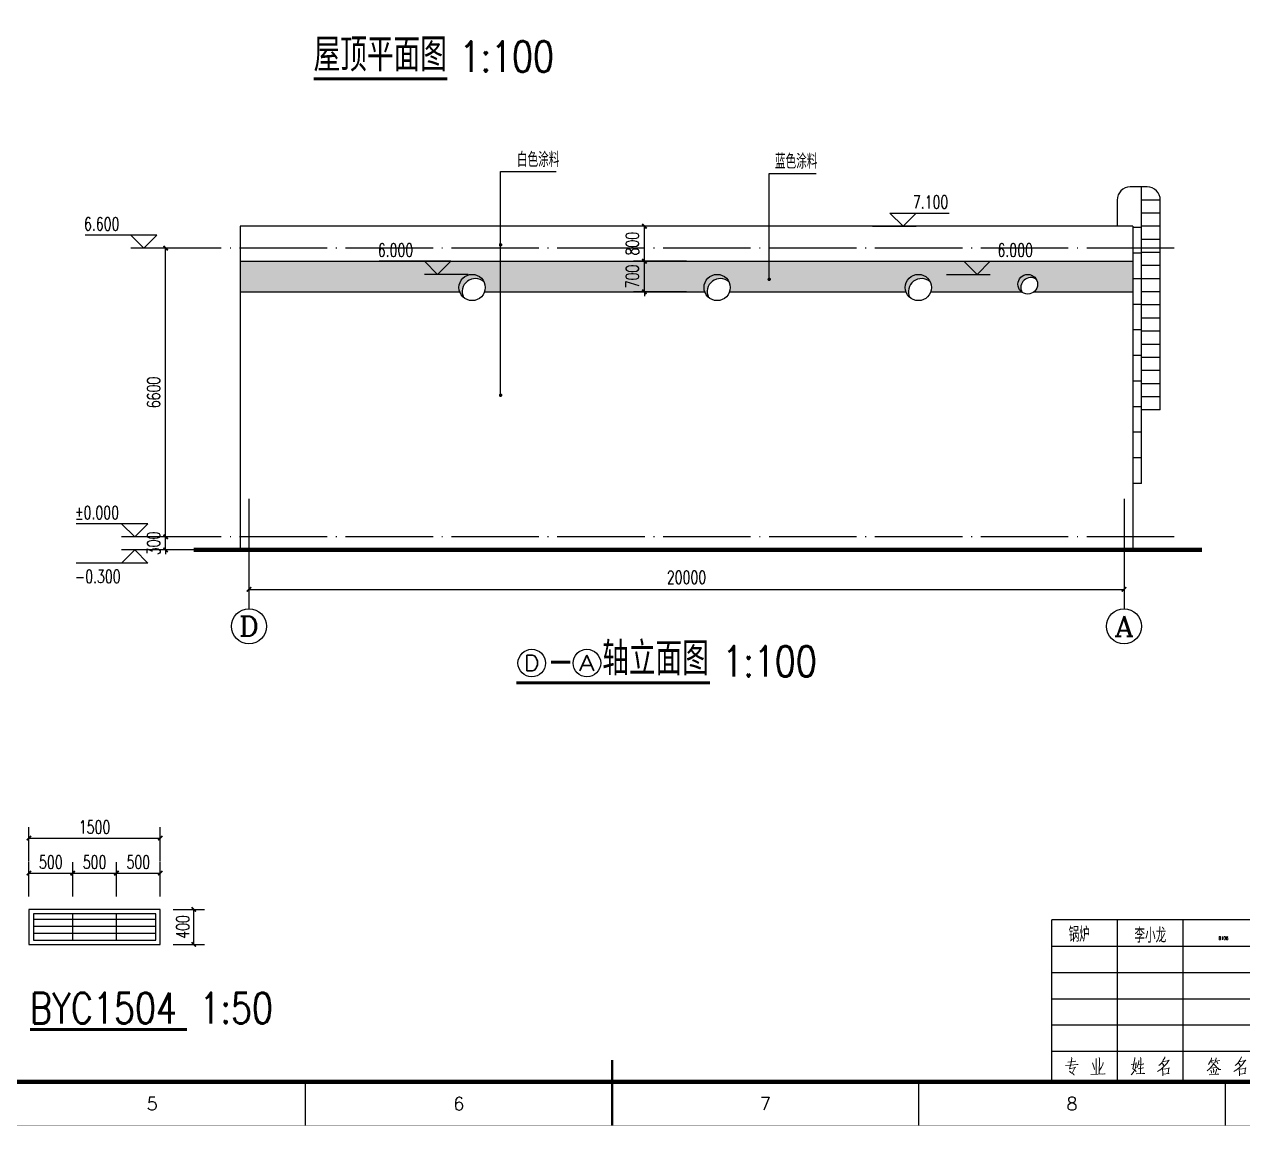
# Model space of a CAD drawing. Header units: millimetres. Extents: x 198973 to 311338, y 50799 to 196797.
# Drawn here: x 227615 to 255460, y 50799 to 75998 of the extents above; entities that cross this region are included whole.
import ezdxf
from ezdxf.enums import TextEntityAlignment as Align

# ---------------------------------------------------------------- set-up
doc = ezdxf.new("R2010")
doc.units = ezdxf.units.MM
doc.header["$LTSCALE"] = 1000
for name, pattern in [('CENTER', [2, 1.25, -0.25, 0.25, -0.25]), ('DASH', [0.35, 0.25, -0.1]), ('DOTE', [2.42, 2, -0.2, 0.02, -0.2])]:
    doc.linetypes.add(name, pattern=pattern)
for name, color, linetype in [('3T_WOOD', 21, 'Continuous'), ('AXIS', 3, 'Continuous'), ('AXIS_TEXT', 7, 'Continuous'), ('BN2', 30, 'DASH'), ('DIM_ELEV', 3, 'Continuous'), ('DIM_LEAD', 3, 'Continuous'), ('DIM_SYMB', 3, 'Continuous'), ('DOTE', 1, 'CENTER'), ('HQ1', 7, 'Continuous'), ('HQ2', 7, 'Continuous'), ('PUB_DIM', 3, 'Continuous'), ('PUB_HATCH', 8, 'Continuous'), ('PUB_TEXT', 7, 'Continuous'), ('STAIR', 2, 'Continuous'), ('WALL', 141, 'Continuous'), ('WINDOW', 2, 'Continuous'), ('填充', 8, 'Continuous')]:
    doc.layers.add(name, color=color, linetype=linetype)
doc.styles.add('_HZTXT', font='txt.shx', dxfattribs={"width": 0.8, "bigfont": 'HZTXT.shx'})
doc.styles.add('_TCH_AXIS', font='COMPLEX', dxfattribs={"bigfont": 'GBCBIG'})
doc.styles.add('_TCH_DIM', font='SIMPLEX', dxfattribs={"bigfont": 'GBCBIG'})
doc.styles.add('_TCH_DIM_T3', font='SIMPLEX', dxfattribs={"width": 0.705882, "bigfont": 'GBCBIG'})
doc.styles.add('gedi', font='geditxt.shx', dxfattribs={"width": 0.8, "bigfont": 'hz.shx'})
doc.styles.add('HZ', font='geditxt.shx', dxfattribs={"width": 0.75, "bigfont": 'hzfs_1.shx'})
doc.styles.add('HZTXT', font='haiwenrs.shx', dxfattribs={"bigfont": 'haiwenhz.shx'})
doc.styles.get("Standard").update_dxf_attribs({"font": 'txt', "bigfont": 'gbcbig.shx'})
doc.dimstyles.new('_TCH_ARCH&&100', dxfattribs={"dimtxt": 297.5, "dimasz": 100, "dimexe": 250, "dimexo": 300, "dimgap": 126.25, "dimtad": 1, "dimdec": 0, "dimzin": 0, "dimdsep": 46, "dimtxsty": '_TCH_DIM_T3', "dimblk": 'ARCHTICK', "dimcen": 0.09, "dimclrt": 7, "dimazin": 2, "dimtfac": 1, "dimtdec": 0, "dimtix": 1, "dimtmove": 2, "dimatfit": 3, "dimfxl": 1, "dimtolj": 1, "dimtzin": 0, "dimarcsym": 0})
doc.dimstyles.new('_TCH_ARCH&&50', dxfattribs={"dimtxt": 148.75, "dimasz": 50, "dimexe": 125, "dimexo": 150, "dimgap": 50, "dimtad": 1, "dimdec": 0, "dimzin": 0, "dimdsep": 46, "dimtxsty": '_TCH_DIM_T3', "dimblk": 'ARCHTICK', "dimcen": 0.09, "dimclrt": 7, "dimazin": 2, "dimtfac": 1, "dimtdec": 0, "dimtix": 1, "dimtmove": 2, "dimatfit": 3, "dimfxl": 1, "dimtolj": 1, "dimtzin": 0, "dimarcsym": 0})

# ---------------------------------------------------------------- blocks, each defined once
blk = doc.blocks.new('GEDI_WK_A1')
at = {"color": 3}
for p, q in [((350.42, 0), (350.42, 10)), ((420.5, 0), (420.5, 10)), ((490.58, 0), (490.58, 10)), ((560.67, 0), (560.67, 10))]:
    blk.add_line(p, q, dxfattribs=at)
for points, const_width in [([(0, 0), (841, 0), (841, 594), (0, 594)], 0.1), ([(25, 10), (831, 10), (831, 584), (25, 584)], 1)]:
    blk.add_lwpolyline(points, close=True, dxfattribs=dict(at, const_width=const_width))
at = {"color": 3, "const_width": 0.5}
blk.add_lwpolyline([(420.5, 0), (420.5, 15)], dxfattribs=at)
at = {"color": 3}
for s, p in [('5', (315.38, 5)), ('6', (385.46, 5)), ('7', (455.54, 5)), ('8', (525.62, 5))]:
    blk.add_text(s, height=3, dxfattribs=at).set_placement(p, align=Align.MIDDLE)
blk = doc.blocks.new('GEDI_HQ2_2012')
at = {"layer": 'HQ2', "color": 2}
for p, q in [((0, 37), (-65, 37)), ((-65, 0), (-65, 37)), ((-50, 0), (-50, 37)), ((-35, 0), (-35, 37)), ((-15, 0), (-15, 37)), ((0, 0), (0, 37)), ((-65, 31), (0, 31)), ((-65, 25), (0, 25)), ((-65, 19), (0, 19)), ((-65, 13), (0, 13)), ((-65, 7), (0, 7)), ((0, 0), (0, 7)), ((-65, 0), (0, 0))]:
    blk.add_line(p, q, dxfattribs=at)
at = {"layer": 'HQ2', "color": 7, "lineweight": 0}
for points in [[(-60.48, 5.59), (-60.45, 5.32), (-60.68, 4.06), (-60.94, 2.94), (-61, 3), (-59.61, 3.24), (-59.64, 3.34), (-60.33, 1.98)], [(-39.15, 5.7), (-39.18, 5.46), (-39.53, 4.91), (-39.73, 4.57), (-39.96, 4.26), (-40.25, 3.92), (-40.54, 3.69)], [(-21.66, 5.7), (-21.69, 5.46), (-22.04, 4.91), (-22.24, 4.57), (-22.47, 4.26), (-22.76, 3.92), (-23.05, 3.69)], [(-4.8, 5.7), (-4.75, 5.49), (-4.83, 2.83)], [(-61.84, 3.75), (-58.95, 3.96), (-59.09, 3.99), (-59.26, 3.96)], [(-61.32, 4.51), (-59.5, 4.74), (-59.61, 4.74), (-59.81, 4.67)], [(-55.7, 4.3), (-55.3, 3.17), (-55.24, 2.8)], [(-54.89, 5.32), (-54.83, 5.02), (-54.83, 1.71)], [(-54.16, 5.56), (-54.1, 5.29), (-54.16, 1.74)], [(-53.24, 4.44), (-53.3, 3.99), (-53.67, 3.34), (-54.13, 2.66)], [(-45.7, 4.4), (-45.7, 4.26), (-45.81, 3.69), (-45.9, 3.24), (-45.95, 2.94), (-46.07, 2.69), (-46.25, 2.39), (-46.42, 2.12), (-46.62, 1.84), (-46.85, 1.57)], [(-46.82, 3.96), (-45.72, 4.09)], [(-46.04, 5.53), (-46.04, 5.36), (-46.48, 3), (-46.3, 2.9), (-46.1, 2.73), (-45.92, 2.59), (-45.78, 2.42), (-45.7, 2.25)], [(-45.12, 4.88), (-45.12, 4.64), (-45.26, 3.99), (-45.4, 3.58), (-45.58, 3.21)], [(-45.29, 3), (-44.07, 3.17), (-44.22, 3.17), (-44.36, 3.11)], [(-45.17, 3.96), (-44.02, 4.06), (-44.1, 4.09), (-44.27, 4.06)], [(-44.71, 5.53), (-44.68, 5.32), (-44.74, 1.88)], [(-39.56, 4.64), (-39.47, 4.61), (-38.17, 4.84), (-38.25, 4.91), (-38.49, 4.57), (-38.74, 4.2), (-39.01, 3.89), (-39.3, 3.58), (-39.62, 3.27), (-39.96, 2.97), (-40.34, 2.69), (-40.4, 2.66), (-40.63, 2.52), (-40.86, 2.36)], [(-39.88, 4.26), (-39.82, 4.23), (-39.5, 3.92), (-39.47, 3.75), (-39.59, 3.99)], [(-39.73, 3.04), (-39.67, 2.94), (-39.62, 2.08), (-39.59, 1.98), (-39.59, 1.37), (-39.62, 1.64), (-39.62, 1.74), (-38.19, 1.91), (-38.22, 1.91), (-38.37, 1.91), (-38.22, 3.17), (-38.17, 3.11), (-38.25, 3.07), (-39.64, 2.87)], [(-27.95, 4.37), (-27.98, 4.2), (-28.44, 3.58), (-28.47, 3.51), (-28.7, 3.21), (-29.11, 2.83), (-29.31, 2.66), (-29.51, 2.49)], [(-28.5, 5.49), (-28.53, 5.26), (-28.76, 4.74), (-28.96, 4.33), (-29.2, 3.99)], [(-28.73, 4.81), (-27.89, 4.91)], [(-28.53, 4.78), (-28.33, 4.26)], [(-27.57, 3.27), (-28.5, 3.14)], [(-28.07, 2.94), (-27.95, 2.42), (-28.01, 2.15), (-28.01, 2.52)], [(-28.01, 4.13), (-26.85, 2.83), (-26.38, 2.83), (-26.85, 2.87), (-27.08, 3.11)], [(-27.43, 5.49), (-27.4, 5.32), (-27.75, 4.37)], [(-27.34, 2.9), (-27.34, 2.66), (-27.69, 1.71)], [(-27.6, 4.71), (-26.56, 4.88)], [(-27.28, 4.67), (-27.02, 4.13)], [(-22.07, 4.64), (-21.98, 4.61), (-20.68, 4.84), (-20.76, 4.91), (-20.99, 4.57), (-21.26, 4.2), (-21.52, 3.89), (-21.81, 3.58), (-22.12, 3.27), (-22.47, 2.97), (-22.85, 2.69), (-22.91, 2.66), (-23.14, 2.52), (-23.37, 2.36)], [(-22.39, 4.26), (-22.33, 4.23), (-22.01, 3.92), (-21.98, 3.75), (-22.1, 3.99)], [(-22.24, 3.04), (-22.18, 2.94), (-22.12, 2.08), (-22.1, 1.98), (-22.1, 1.37), (-22.12, 1.64), (-22.12, 1.74), (-20.71, 1.91), (-20.74, 1.91), (-20.88, 1.91), (-20.74, 3.17), (-20.68, 3.11), (-20.76, 3.07), (-22.15, 2.87)], [(-11.41, 5.19), (-11.35, 4.84), (-11.32, 4.09), (-11.29, 3.31), (-11.29, 3.21), (-11.29, 2.66), (-11.29, 1.94), (-11.29, 2.18), (-10.17, 2.39), (-9.93, 2.15), (-9.87, 2.46), (-9.87, 2.87), (-9.84, 3.65), (-9.82, 4.47), (-9.82, 5.15), (-9.79, 5.05), (-11.32, 4.81)], [(-11.29, 3.58), (-10.17, 3.79), (-10.28, 3.82), (-10.54, 3.69)], [(-6.17, 2.63), (-4.37, 2.9), (-4.46, 2.94), (-4.57, 2.83)], [(-6.08, 4.57), (-4.37, 4.78)], [(-5.62, 5.49), (-5.56, 5.29), (-5.56, 2.73)], [(-5.53, 3.99), (-5.01, 4.09)], [(-5.5, 3.41), (-5.04, 3.51)], [(-4.14, 5.22), (-4.05, 4.84), (-4.05, 4.09), (-4.08, 3.27), (-4.14, 2.76), (-4.28, 2.22), (-4.46, 1.88), (-4.78, 1.37)], [(-4.08, 3.07), (-4.02, 3.07), (-3.56, 3.17)], [(-4.05, 4.81), (-3.18, 4.98), (-3.27, 5.08), (-3.27, 4.03), (-3.27, 3.96), (-3.24, 2.42), (-3.27, 1.84), (-3.3, 1.5), (-3.33, 1.4), (-3.76, 1.84), (-3.36, 1.54)], [(-4.02, 3.96), (-3.53, 4.06)], [(-60.97, 2.42), (-60.62, 2.15), (-60.39, 1.98), (-60.13, 1.81), (-59.99, 1.67), (-59.9, 1.5)], [(-56.1, 1.64), (-52.83, 1.81), (-52.98, 1.84), (-53.3, 1.77)], [(-45.75, 1.81), (-43.72, 1.91), (-43.93, 1.94), (-44.27, 1.88)], [(-28.99, 1.61), (-26.79, 1.77), (-26.93, 1.77), (-27.25, 1.74)], [(-28.62, 2.66), (-28.47, 2.22), (-28.47, 2.01), (-28.5, 2.29)], [(-5.5, 2.42), (-5.53, 2.25), (-5.76, 1.91), (-5.97, 1.67), (-6.17, 1.5)], [(-5.04, 2.52), (-4.72, 2.12), (-4.72, 1.94), (-4.83, 2.25)]]:
    blk.add_lwpolyline(points, dxfattribs=at)
blk.add_text('112233', height=0.0001).set_placement((-22.1, 1.74))
blk = doc.blocks.new('_ArchTick')
at = {"color": 0, "linetype": 'ByBlock', "const_width": 0.4}
blk.add_lwpolyline([(-0.5, -0.5), (0.5, 0.5)], dxfattribs=at)
blk = doc.blocks.new('*D165')
at = {"layer": 'DEFPOINTS', "color": 0, "transparency": 16777216}
for p in [(985994, -157078), (984494, -157494), (985994, -157494)]:
    blk.add_point(p, dxfattribs=at)
at = {"layer": 'PUB_DIM', "color": 0, "lineweight": -2, "transparency": 16777216}
for p, q in [((984494, -157344), (984494, -156953)), ((985994, -157344), (985994, -156953)), ((984494, -157078), (985994, -157078))]:
    blk.add_line(p, q, dxfattribs=at)
at = {"layer": 'PUB_DIM', "color": 0, "lineweight": -2, "transparency": 16777216, "xscale": 50, "yscale": 50, "zscale": 50, "rotation": 180}
blk.add_blockref('_ArchTick', (984494, -157078), dxfattribs=at)
at = {"layer": 'PUB_DIM', "color": 0, "lineweight": -2, "transparency": 16777216, "xscale": 50, "yscale": 50, "zscale": 50}
blk.add_blockref('_ArchTick', (985994, -157078), dxfattribs=at)
at = {"layer": 'PUB_DIM', "color": 7, "transparency": 16777216, "insert": (985244, -156953), "char_height": 148.8, "attachment_point": 5, "style": '_TCH_DIM_T3'}
blk.add_mtext('\\A1;1500', dxfattribs=at)
blk = doc.blocks.new('*D166')
at = {"layer": 'DEFPOINTS', "color": 0, "transparency": 16777216}
for p in [(984994, -157478), (984494, -157894), (984994, -157894)]:
    blk.add_point(p, dxfattribs=at)
at = {"layer": 'PUB_DIM', "color": 0, "lineweight": -2, "transparency": 16777216}
for p, q in [((984494, -157744), (984494, -157353)), ((984994, -157744), (984994, -157353)), ((984494, -157478), (984994, -157478))]:
    blk.add_line(p, q, dxfattribs=at)
at = {"layer": 'PUB_DIM', "color": 0, "lineweight": -2, "transparency": 16777216, "xscale": 50, "yscale": 50, "zscale": 50, "rotation": 180}
blk.add_blockref('_ArchTick', (984494, -157478), dxfattribs=at)
at = {"layer": 'PUB_DIM', "color": 0, "lineweight": -2, "transparency": 16777216, "xscale": 50, "yscale": 50, "zscale": 50}
blk.add_blockref('_ArchTick', (984994, -157478), dxfattribs=at)
at = {"layer": 'PUB_DIM', "color": 7, "transparency": 16777216, "insert": (984744, -157353), "char_height": 148.8, "attachment_point": 5, "style": '_TCH_DIM_T3'}
blk.add_mtext('\\A1;500', dxfattribs=at)
blk = doc.blocks.new('*D167')
at = {"layer": 'DEFPOINTS', "color": 0, "transparency": 16777216}
for p in [(985494, -157478), (984994, -157894), (985494, -157894)]:
    blk.add_point(p, dxfattribs=at)
at = {"layer": 'PUB_DIM', "color": 0, "lineweight": -2, "transparency": 16777216}
for p, q in [((984994, -157744), (984994, -157353)), ((985494, -157744), (985494, -157353)), ((984994, -157478), (985494, -157478))]:
    blk.add_line(p, q, dxfattribs=at)
at = {"layer": 'PUB_DIM', "color": 0, "lineweight": -2, "transparency": 16777216, "xscale": 50, "yscale": 50, "zscale": 50, "rotation": 180}
blk.add_blockref('_ArchTick', (984994, -157478), dxfattribs=at)
at = {"layer": 'PUB_DIM', "color": 0, "lineweight": -2, "transparency": 16777216, "xscale": 50, "yscale": 50, "zscale": 50}
blk.add_blockref('_ArchTick', (985494, -157478), dxfattribs=at)
at = {"layer": 'PUB_DIM', "color": 7, "transparency": 16777216, "insert": (985244, -157353), "char_height": 148.8, "attachment_point": 5, "style": '_TCH_DIM_T3'}
blk.add_mtext('\\A1;500', dxfattribs=at)
blk = doc.blocks.new('*D168')
at = {"layer": 'DEFPOINTS', "color": 0, "transparency": 16777216}
for p in [(985994, -157478), (985494, -157894), (985994, -157894)]:
    blk.add_point(p, dxfattribs=at)
at = {"layer": 'PUB_DIM', "color": 0, "lineweight": -2, "transparency": 16777216}
for p, q in [((985494, -157744), (985494, -157353)), ((985994, -157744), (985994, -157353)), ((985494, -157478), (985994, -157478))]:
    blk.add_line(p, q, dxfattribs=at)
at = {"layer": 'PUB_DIM', "color": 0, "lineweight": -2, "transparency": 16777216, "xscale": 50, "yscale": 50, "zscale": 50, "rotation": 180}
blk.add_blockref('_ArchTick', (985494, -157478), dxfattribs=at)
at = {"layer": 'PUB_DIM', "color": 0, "lineweight": -2, "transparency": 16777216, "xscale": 50, "yscale": 50, "zscale": 50}
blk.add_blockref('_ArchTick', (985994, -157478), dxfattribs=at)
at = {"layer": 'PUB_DIM', "color": 7, "transparency": 16777216, "insert": (985744, -157353), "char_height": 148.8, "attachment_point": 5, "style": '_TCH_DIM_T3'}
blk.add_mtext('\\A1;500', dxfattribs=at)
blk = doc.blocks.new('*D169')
at = {"layer": 'DEFPOINTS', "color": 0, "transparency": 16777216}
for p in [(985994, -157894), (986377, -157894), (985994, -158294)]:
    blk.add_point(p, dxfattribs=at)
at = {"layer": 'PUB_DIM', "color": 0, "lineweight": -2, "transparency": 16777216}
for p, q in [((986144, -157894), (986502, -157894)), ((986377, -158294), (986377, -157894)), ((986144, -158294), (986502, -158294))]:
    blk.add_line(p, q, dxfattribs=at)
at = {"layer": 'PUB_DIM', "color": 0, "lineweight": -2, "transparency": 16777216, "xscale": 50, "yscale": 50, "zscale": 50}
for p, rotation in [((986377, -157894), 90), ((986377, -158294), 270)]:
    blk.add_blockref('_ArchTick', p, dxfattribs=dict(at, rotation=rotation))
at = {"layer": 'PUB_DIM', "color": 7, "transparency": 16777216, "insert": (986252, -158094), "char_height": 148.8, "attachment_point": 5, "rotation": 90, "style": '_TCH_DIM_T3'}
blk.add_mtext('\\A1;400', dxfattribs=at)
blk = doc.blocks.new('*D38')
at = {"layer": 'DEFPOINTS', "color": 0, "transparency": 16777216}
for p in [(241787, 70583), (243049, 70583), (243049, 69883)]:
    blk.add_point(p, dxfattribs=at)
at = {"layer": 'PUB_DIM', "color": 0, "lineweight": -2, "transparency": 16777216}
for p, q in [((242749, 70583), (241537, 70583)), ((241787, 70583), (241787, 70683)), ((241787, 69883), (241787, 70583)), ((242749, 69883), (241537, 69883)), ((241787, 69883), (241787, 69783))]:
    blk.add_line(p, q, dxfattribs=at)
at = {"layer": 'PUB_DIM', "color": 0, "lineweight": -2, "transparency": 16777216, "xscale": 100, "yscale": 100, "zscale": 100}
for p, rotation in [((241787, 70583), 270), ((241787, 69883), 90)]:
    blk.add_blockref('_ArchTick', p, dxfattribs=dict(at, rotation=rotation))
at = {"layer": 'PUB_DIM', "color": 7, "transparency": 16777216, "insert": (241512, 70233), "char_height": 297.5, "attachment_point": 5, "rotation": 90, "style": '_TCH_DIM_T3'}
blk.add_mtext('\\A1;700', dxfattribs=at)
blk = doc.blocks.new('*D39')
at = {"layer": 'DEFPOINTS', "color": 0, "transparency": 16777216}
for p in [(241787, 71383), (243049, 71383), (243049, 70583)]:
    blk.add_point(p, dxfattribs=at)
at = {"layer": 'PUB_DIM', "color": 0, "lineweight": -2, "transparency": 16777216}
for p, q in [((242749, 71383), (241537, 71383)), ((241787, 70583), (241787, 71383)), ((242749, 70583), (241537, 70583))]:
    blk.add_line(p, q, dxfattribs=at)
at = {"layer": 'PUB_DIM', "color": 0, "lineweight": -2, "transparency": 16777216, "xscale": 100, "yscale": 100, "zscale": 100}
for p, rotation in [((241787, 71383), 90), ((241787, 70583), 270)]:
    blk.add_blockref('_ArchTick', p, dxfattribs=dict(at, rotation=rotation))
at = {"layer": 'PUB_DIM', "color": 7, "transparency": 16777216, "insert": (241512, 70983), "char_height": 297.5, "attachment_point": 5, "rotation": 90, "style": '_TCH_DIM_T3'}
blk.add_mtext('\\A1;800', dxfattribs=at)
blk = doc.blocks.new('*D70')
at = {"layer": 'AXIS', "color": 0, "lineweight": -2, "transparency": 16777216}
for p, q in [((232749, 64597), (232749, 62832)), ((252749, 64597), (252749, 62832)), ((232749, 63082), (252749, 63082))]:
    blk.add_line(p, q, dxfattribs=at)
at = {"layer": 'DEFPOINTS', "color": 0, "transparency": 16777216}
for p in [(232749, 64897), (252749, 64897), (252749, 63082)]:
    blk.add_point(p, dxfattribs=at)
at = {"layer": 'AXIS', "color": 0, "lineweight": -2, "transparency": 16777216, "xscale": 100, "yscale": 100, "zscale": 100, "rotation": 180}
blk.add_blockref('_ArchTick', (232749, 63082), dxfattribs=at)
at = {"layer": 'AXIS', "color": 0, "lineweight": -2, "transparency": 16777216, "xscale": 100, "yscale": 100, "zscale": 100}
blk.add_blockref('_ArchTick', (252749, 63082), dxfattribs=at)
at = {"layer": 'AXIS', "color": 7, "transparency": 16777216, "insert": (242749, 63357), "char_height": 297.5, "attachment_point": 5, "style": '_TCH_DIM_T3'}
blk.add_mtext('\\A1;20000', dxfattribs=at)
blk = doc.blocks.new('*D71')
at = {"layer": 'DEFPOINTS', "color": 0, "transparency": 16777216}
for p in [(230844, 64283), (232256, 64283), (232256, 63983)]:
    blk.add_point(p, dxfattribs=at)
at = {"layer": 'PUB_DIM', "color": 0, "lineweight": -2, "transparency": 16777216}
for p, q in [((230844, 64283), (230844, 64383)), ((231956, 64283), (230594, 64283)), ((230844, 63983), (230844, 64283)), ((231956, 63983), (230594, 63983)), ((230844, 63983), (230844, 63883))]:
    blk.add_line(p, q, dxfattribs=at)
at = {"layer": 'PUB_DIM', "color": 0, "lineweight": -2, "transparency": 16777216, "xscale": 100, "yscale": 100, "zscale": 100}
for p, rotation in [((230844, 64283), 270), ((230844, 63983), 90)]:
    blk.add_blockref('_ArchTick', p, dxfattribs=dict(at, rotation=rotation))
at = {"layer": 'PUB_DIM', "color": 7, "transparency": 16777216, "insert": (230569, 64133), "char_height": 297.5, "attachment_point": 5, "rotation": 90, "style": '_TCH_DIM_T3'}
blk.add_mtext('\\A1;300', dxfattribs=at)
blk = doc.blocks.new('*D72')
at = {"layer": 'DEFPOINTS', "color": 0, "transparency": 16777216}
for p in [(230844, 70883), (232256, 70883), (232256, 64283)]:
    blk.add_point(p, dxfattribs=at)
at = {"layer": 'PUB_DIM', "color": 0, "lineweight": -2, "transparency": 16777216}
for p, q in [((231956, 70883), (230594, 70883)), ((230844, 64283), (230844, 70883)), ((231956, 64283), (230594, 64283))]:
    blk.add_line(p, q, dxfattribs=at)
at = {"layer": 'PUB_DIM', "color": 0, "lineweight": -2, "transparency": 16777216, "xscale": 100, "yscale": 100, "zscale": 100}
for p, rotation in [((230844, 70883), 90), ((230844, 64283), 270)]:
    blk.add_blockref('_ArchTick', p, dxfattribs=dict(at, rotation=rotation))
at = {"layer": 'PUB_DIM', "color": 7, "transparency": 16777216, "insert": (230569, 67583), "char_height": 297.5, "attachment_point": 5, "rotation": 90, "style": '_TCH_DIM_T3'}
blk.add_mtext('\\A1;6600', dxfattribs=at)
blk = doc.blocks.new('ybr')
at = {"layer": 'PUB_HATCH'}
h = blk.add_hatch(dxfattribs=at)
h.set_pattern_fill('ANSI31', color=256, scale=50, angle=135, style=0)
h.set_pattern_definition([(180, (60988, -32079), (-1e-14, -79.375), [])])
h.paths.add_polyline_path([(984544.3, -157944.5), (984544.3, -158244.5), (985944.3, -158244.5), (985944.3, -157944.5)])
for p, q in [((984994.3, -158244.5), (984994.3, -157944.5)), ((985494.3, -158244.5), (985494.3, -157944.5))]:
    blk.add_line(p, q, dxfattribs=at)
at = {"layer": 'WINDOW'}
for points in [[(984494.3, -158294.5), (985994.3, -158294.5), (985994.3, -157894.5), (984494.3, -157894.5)], [(984544.3, -158244.5), (985944.3, -158244.5), (985944.3, -157944.5), (984544.3, -157944.5)]]:
    blk.add_lwpolyline(points, close=True, dxfattribs=at)
at = {"layer": 'PUB_DIM'}
for p1, p2, distance, text, picture, middle in [((984494.3, -157494.5), (985994.3, -157494.5), 416.7, '1500', '*D165', (985244.3, -156953.4)), ((984494.3, -157894.5), (984994.3, -157894.5), 416.7, '500', '*D166', (984744.3, -157353.4)), ((984994.3, -157894.5), (985494.3, -157894.5), 416.7, '500', '*D167', (985244.3, -157353.4)), ((985494.3, -157894.5), (985994.3, -157894.5), 416.7, '500', '*D168', (985744.3, -157353.4)), ((985994.3, -158294.5), (985994.3, -157894.5), -382.4, '400', '*D169', (986252.3, -158094.5))]:
    dim = blk.add_aligned_dim(p1=p1, p2=p2, distance=distance, text=text, dimstyle='_TCH_ARCH&&50', dxfattribs=at)
    dim.commit()
    dim.dimension.update_dxf_attribs({"geometry": picture, "text_midpoint": middle})

msp = doc.modelspace()

# ---------------------------------------------------------------- hatches: boundary and pattern name
at = {"layer": 'STAIR'}
for points in [[(237548.8, 69982.6, 0.2178793), (237652.7, 69755.6, -0.8135144), (238119.2, 70112.6, 0.797709)], [(243148.8, 69982.6, 0.2178793), (243252.7, 69755.6, -0.8135144), (243719.2, 70112.6, 0.797709)], [(247748.8, 69982.6, 0.2178793), (247852.7, 69755.6, -0.8135144), (248319.2, 70112.6, 0.797709)], [(250745.1, 70167.7, 0.7722523), (250323.8, 70057.6, 0.2434046), (250418.9, 69873.9, -0.7995124)]]:
    msp.add_hatch(color=256, dxfattribs=at).paths.add_polyline_path(points)
at = {"layer": '填充'}
h = msp.add_hatch(dxfattribs=at)
h.set_pattern_fill('松散材料', color=256, scale=30, style=0)
h.set_pattern_definition([(0, (21724.58, 2752.81), (28.125, 56.25), [0, -56.25])])
edge = h.paths.add_edge_path()
edge.add_arc((250548.8, 70057.6), 225, 308.94244, 591.05756)
edge.add_line((250407.4, 69882.6), (248331.7, 69882.6))
edge.add_arc((248048.8, 69982.6), 300, 340.52878, 559.47122)
edge.add_line((247766, 69882.6), (243731.7, 69882.6))
edge.add_arc((243448.8, 69982.6), 300, 340.52878, 559.47122)
edge.add_line((243166, 69882.6), (238131.7, 69882.6))
edge.add_arc((237848.8, 69982.6), 300, 340.52878, 559.47122)
edge.add_line((237566, 69882.6), (232548.8, 69882.6))
edge.add_line((232548.8, 69882.6), (232548.8, 70582.6))
edge.add_line((232548.8, 70582.6), (252948.8, 70582.6))
edge.add_line((252948.8, 70582.6), (252948.8, 69882.6))
edge.add_line((252948.8, 69882.6), (250690.2, 69882.6))

# ---------------------------------------------------------------- linework, layer by layer
for p, q in [((253278.8, 72282.6), (252891.8, 72282.6)), ((253148.8, 65502.6), (253148.8, 72282.6)), ((252591.8, 71982.6), (252591.8, 71382.6)), ((253578.8, 71982.6), (253148.8, 71982.6)), ((253578.8, 67182.6), (253578.8, 71982.6)), ((253578.8, 71682.6), (253148.8, 71682.6)), ((253148.8, 71352.6), (252948.8, 71352.6)), ((253578.8, 71382.6), (253148.8, 71382.6)), ((253578.8, 71082.6), (253148.8, 71082.6)), ((253148.8, 70767.6), (252948.8, 70767.6)), ((253578.8, 70782.6), (253148.8, 70782.6)), ((253578.8, 70482.6), (253148.8, 70482.6)), ((253578.8, 70182.6), (252948.8, 70182.6)), ((253578.8, 70182.6), (253148.8, 70182.6)), ((253578.8, 69882.6), (253148.8, 69882.6)), ((253148.8, 69597.6), (252948.8, 69597.6)), ((253578.8, 69582.6), (253148.8, 69582.6)), ((253578.8, 69282.6), (253148.8, 69282.6)), ((253148.8, 69012.6), (252948.8, 69012.6)), ((253578.8, 68982.6), (253148.8, 68982.6)), ((253578.8, 68682.6), (253148.8, 68682.6)), ((253148.8, 68427.6), (252948.8, 68427.6)), ((253578.8, 68382.6), (253148.8, 68382.6)), ((253578.8, 68082.6), (253148.8, 68082.6)), ((253148.8, 67842.6), (252948.8, 67842.6)), ((253578.8, 67782.6), (253148.8, 67782.6)), ((253578.8, 67482.6), (253148.8, 67482.6)), ((253148.8, 67257.6), (252948.8, 67257.6)), ((253578.8, 67182.6), (253148.8, 67182.6)), ((253148.8, 66672.6), (252948.8, 66672.6)), ((253148.8, 66087.6), (252948.8, 66087.6)), ((253148.8, 65502.6), (252948.8, 65502.6))]:
    msp.add_line(p, q)
for centre, start, end in [((252891.8, 71982.6), 90, 180), ((253278.8, 71982.6), 0, 90)]:
    msp.add_arc(centre, 300, start, end)
at = {"layer": '3T_WOOD'}
for p, q in [((232548.8, 70582.6), (252948.8, 70582.6)), ((232548.8, 69882.6), (237566, 69882.6)), ((238131.7, 69882.6), (243166, 69882.6)), ((243731.7, 69882.6), (247766, 69882.6)), ((248331.7, 69882.6), (250407.4, 69882.6)), ((250690.2, 69882.6), (252948.8, 69882.6))]:
    msp.add_line(p, q, dxfattribs=at)
at = {"layer": 'AXIS'}
for p, q in [((232748.8, 65153.9), (232748.8, 62638.8)), ((252748.8, 65153.9), (252748.8, 62638.8))]:
    msp.add_line(p, q, dxfattribs=at)
for centre in [(232748.8, 62238.8), (252748.8, 62238.8)]:
    msp.add_circle(centre, 400, dxfattribs=at)
at = {"layer": 'DIM_ELEV'}
for p, q in [((247698.8, 71382.6), (247398.8, 71682.6)), ((247398.8, 71682.6), (248752.3, 71682.6)), ((247698.8, 71382.6), (247998.8, 71682.6)), ((246998.8, 71382.6), (247998.8, 71382.6)), ((230645.4, 71182.6), (229007.4, 71182.6)), ((230345.4, 70882.6), (230045.4, 71182.6)), ((230345.4, 70882.6), (230645.4, 71182.6)), ((231045.4, 70882.6), (230045.4, 70882.6)), ((237360.4, 70582.6), (235722.4, 70582.6)), ((237060.4, 70282.6), (236760.4, 70582.6)), ((237060.4, 70282.6), (237360.4, 70582.6)), ((249388.7, 70282.6), (249088.7, 70582.6)), ((249088.7, 70582.6), (250726.6, 70582.6)), ((249388.7, 70282.6), (249688.7, 70582.6)), ((237760.4, 70282.6), (236760.4, 70282.6)), ((248688.7, 70282.6), (249688.7, 70282.6)), ((230438.5, 64582.6), (228800.6, 64582.6)), ((230138.5, 64282.6), (229838.5, 64582.6)), ((230138.5, 64282.6), (230438.5, 64582.6)), ((230838.5, 64282.6), (229838.5, 64282.6)), ((230138.5, 63982.6), (229838.5, 63682.6)), ((230838.5, 63982.6), (229838.5, 63982.6)), ((230138.5, 63982.6), (230438.5, 63682.6)), ((230438.5, 63682.6), (228800.6, 63682.6))]:
    msp.add_line(p, q, dxfattribs=at)
at = {"layer": 'DIM_LEAD'}
for p, q in [((238499.6, 67520.1), (238499.6, 72632.8)), ((238499.6, 70958.3), (238499.6, 72632.8)), ((238499.6, 72632.8), (239773, 72632.8)), ((244639.1, 70170.2), (244639.1, 72592.1)), ((244639.1, 72592.1), (245715.6, 72592.1))]:
    msp.add_line(p, q, dxfattribs=at)
at = {"layer": 'DIM_LEAD', "const_width": 40}
for points in [[(238499.6, 70938.3, 1), (238499.6, 70978.3, 1)], [(244639.1, 70150.2, 1), (244639.1, 70190.2, 1)], [(238499.6, 67500.1, 1), (238499.6, 67540.1, 1)]]:
    msp.add_lwpolyline(points, format="xyb", close=True, dxfattribs=at)
at = {"layer": 'DIM_SYMB', "const_width": 70}
for points in [[(234226.5, 74750.7), (237282.1, 74750.7)], [(238862.2, 60942.1), (243287.4, 60942.1)], [(227742.5, 53018.8), (231335.8, 53018.8)]]:
    msp.add_lwpolyline(points, dxfattribs=at)
at = {"layer": 'DOTE', "linetype": 'DOTE'}
for p, q in [((253895.4, 70882.6), (231045.4, 70882.6)), ((253895.4, 64282.6), (231045.4, 64282.6))]:
    msp.add_line(p, q, dxfattribs=at)
at = {"layer": 'HQ1'}
msp.add_circle((250548.8, 70057.6), 225, dxfattribs=at)
msp.add_arc((250615.1, 69984), 225, 54.72014, 209.29122, dxfattribs=at)
at = {"layer": 'PUB_TEXT'}
for centre in [(239212.2, 61397.1), (240472.2, 61397.1)]:
    msp.add_circle(centre, 315, dxfattribs=at)
at = {"layer": 'STAIR'}
for centre in [(237848.8, 69982.6), (243448.8, 69982.6), (248048.8, 69982.6)]:
    msp.add_circle(centre, 300, dxfattribs=at)
for centre in [(237923, 69885.6), (243523, 69885.6), (248123, 69885.6)]:
    msp.add_arc(centre, 300, 49.16589, 205.68129, dxfattribs=at)
at = {"layer": 'WALL'}
for p, q in [((252948.8, 71382.6), (232548.8, 71382.6)), ((232548.8, 71382.6), (232548.8, 63982.6)), ((252948.8, 71382.6), (252948.8, 63982.6))]:
    msp.add_line(p, q, dxfattribs=at)
at = {"layer": 'WALL', "const_width": 100}
msp.add_lwpolyline([(254534.2, 63982.6), (231485.3, 63982.6)], dxfattribs=at)

# ---------------------------------------------------------------- block references
at = {"xscale": 100, "yscale": 100, "zscale": 100}
for name, p in [('GEDI_WK_A1', (198997.9, 50823.6)), ('GEDI_HQ2_2012', (257597.9, 51823.6))]:
    msp.add_blockref(name, p, dxfattribs=at)
at = {"layer": 'BN2', "xscale": 2, "yscale": 2, "zscale": 2}
msp.add_blockref('ybr', (-1741268.5, 371551.4), dxfattribs=at)

# ---------------------------------------------------------------- texts
at = {"layer": 'AXIS_TEXT', "style": '_TCH_AXIS'}
for s, width, p, p2 in [('D', 1.235294, (232522.5, 62012.6), (232975.1, 62012.6)), ('A', 1.166667, (252522.5, 62012.6), (252975.1, 62012.6))]:
    msp.add_text(s, height=452.5, dxfattribs=dict(at, width=width)).set_placement(p, p2, align=Align.FIT)
at = {"layer": 'PUB_TEXT'}
for s, height, style, width, p in [('屋顶平面图', 760.87, '_HZTXT', 0.8, (234226.5, 74921.1)), ('1:100', 700, 'gedi', 0.8, (237562.1, 74913.5)), ('7.100', 297.5, '_TCH_DIM', 0.705882, (247922.3, 71787.6)), ('6.600', 297.5, '_TCH_DIM', 0.705882, (228977.4, 71287.6)), ('6.000', 297.5, '_TCH_DIM', 0.705882, (235692.4, 70687.6)), ('6.000', 297.5, '_TCH_DIM', 0.705882, (249856.6, 70687.6)), ('%%P0.000', 297.5, '_TCH_DIM', 0.705882, (228770.6, 64687.6)), ('-0.300', 297.5, '_TCH_DIM', 0.705882, (228770.6, 63227.6)), ('轴立面图', 760.87, '_HZTXT', 0.8, (240822.2, 61117.1)), ('1:100', 700, 'gedi', 0.8, (243567.4, 61086.7)), ('-', 700, '_HZTXT', 0.8, (239562.2, 61117.1)), ('8106', 75, 'HZ', 0.7, (254911.7, 55069.1)), ('BYC1504', 700, '_HZTXT', 0.8, (227742.5, 53158.8)), ('1:50', 700, 'gedi', 0.8, (231615.8, 53158.8))]:
    msp.add_text(s, height=height, dxfattribs=dict(at, style=style, width=width)).set_placement(p)
at = {"layer": 'PUB_TEXT', "style": '_TCH_DIM'}
for s, p in [('白色涂料', (238871.9, 72737.8)), ('蓝色涂料', (244769.9, 72697.1))]:
    msp.add_text(s, height=337.59, dxfattribs=at).set_placement(p)
at = {"layer": 'PUB_TEXT', "style": '_HZTXT', "width": 1.875}
for s, p, p2 in [('D', (239034, 61219), (239390.4, 61219)), ('A', (240294, 61219), (240650.4, 61219))]:
    msp.add_text(s, height=356.4, dxfattribs=at).set_placement(p, p2, align=Align.FIT)
at = {"layer": 'PUB_TEXT', "color": 3, "style": 'HZTXT', "width": 0.75}
for s, p in [('锅炉', (251482.9, 55025.1)), ('李小龙', (252987.2, 55003.3))]:
    msp.add_text(s, height=340.2, dxfattribs=at).set_placement(p)

# ---------------------------------------------------------------- dimensions: what is measured, and where the dimension line sits
at = {"layer": 'AXIS'}
dim = msp.add_aligned_dim(p1=(232748.8, 64896.6), p2=(252748.8, 64896.6), distance=-1815, text='20000', dimstyle='_TCH_ARCH&&100', dxfattribs=at)
dim.commit()
dim.dimension.update_dxf_attribs({"geometry": '*D70', "text_midpoint": (242748.8, 63356.5)})
at = {"layer": 'PUB_DIM'}
for p1, p2, distance, text, picture, middle in [((243048.8, 70582.6), (243048.8, 71382.6), 1262.2, '800', '*D39', (241511.6, 70982.6)), ((232255.6, 64282.6), (232255.6, 70882.6), 1411.8, '6600', '*D72', (230568.8, 67582.6)), ((243048.8, 69882.6), (243048.8, 70582.6), 1262.2, '700', '*D38', (241511.6, 70232.6)), ((232255.6, 63982.6), (232255.6, 64282.6), 1411.8, '300', '*D71', (230568.8, 64132.6))]:
    dim = msp.add_aligned_dim(p1=p1, p2=p2, distance=distance, text=text, dimstyle='_TCH_ARCH&&100', dxfattribs=at)
    dim.commit()
    dim.dimension.update_dxf_attribs({"geometry": picture, "text_midpoint": middle})

doc.saveas('drawing.dxf')
